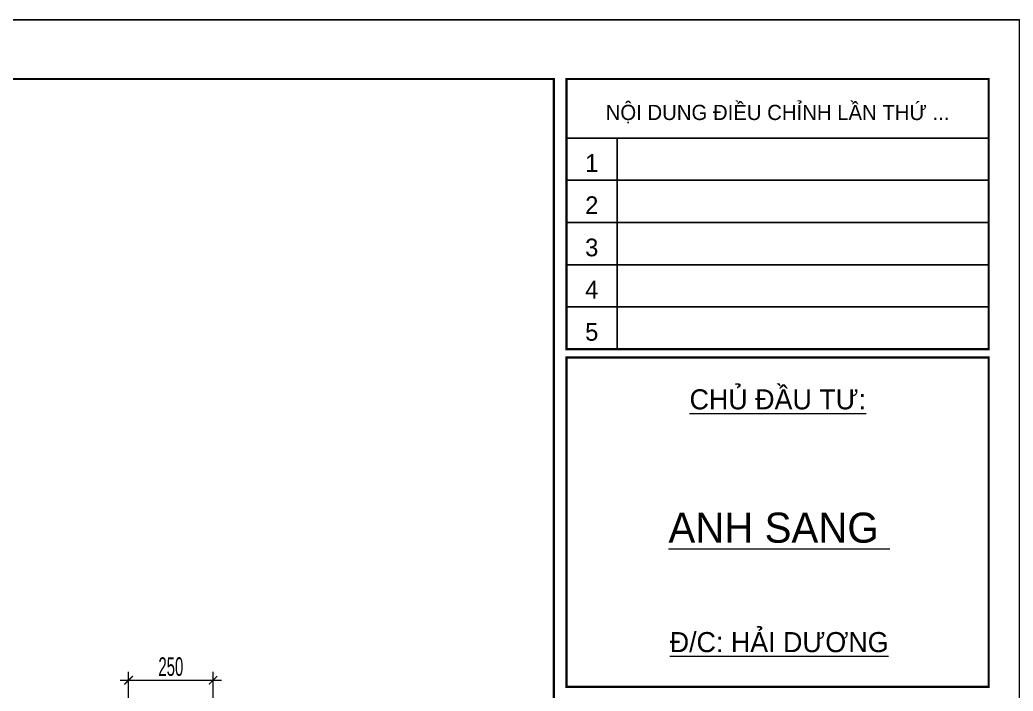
# Model space of a CAD drawing. Header units: millimetres. Extents: x 1336014 to 2939047, y -333549 to -60566.
# Drawn here: x 1474136 to 1477077, y -214103 to -212116 of the extents above; entities that cross this region are included whole.
import ezdxf
from ezdxf.enums import TextEntityAlignment as Align

# ---------------------------------------------------------------- set-up
doc = ezdxf.new("R2010")
doc.units = ezdxf.units.MM
doc.header["$MEASUREMENT"] = 0
for name, color, linetype, lineweight in [('05.Text', 253, 'Continuous', 18), ('08.Dim', 156, 'Continuous', 15), ('11.Khung bo', 32, 'Continuous', 50), ('12.Khung', 36, 'Continuous', 25)]:
    doc.layers.add(name, color=color, linetype=linetype, lineweight=lineweight)
doc.layers.add('Tpl_Bound', color=1, linetype='Continuous', plot=False)
doc.styles.add('AVANT', font='')
doc.styles.add('TT5_Text Dim', font='hoatbif.shx', dxfattribs={"width": 0.6})
doc.styles.add('VnAvantH', font='')
doc.styles.get('AVANT').set_extended_font_data('.VnAvant')
doc.styles.get('VnAvantH').set_extended_font_data('.VnAvantH')
doc.dimstyles.new('TT5_Dim 1-25', dxfattribs={"dimscale": 25, "dimtxt": 2.2, "dimasz": 1, "dimexe": 1, "dimexo": 0, "dimgap": 0.5, "dimtad": 1, "dimdec": 0, "dimzin": 0, "dimdsep": 46, "dimtxsty": 'TT5_Text Dim', "dimblk": 'ARCHTICK', "dimcen": 0, "dimdle": 1, "dimclrd": 256, "dimclre": 256, "dimclrt": 1, "dimadec": 0, "dimazin": 0, "dimtfac": 0.015, "dimtdec": 0, "dimtix": 1, "dimtmove": 2, "dimatfit": 3, "dimldrblk": 'DOT', "dimfxl": 1, "dimtolj": 1, "dimtzin": 0, "dimlwd": -1, "dimlwe": -1, "dimarcsym": 1})

# ---------------------------------------------------------------- blocks, each defined once
blk = doc.blocks.new('100')
at = {"layer": '11.Khung bo', "const_width": 26.7}
for points in [[(1860913, -945240), (1860913, -916940), (1896063, -916940), (1896063, -945240)], [(1860913, -945240), (1860913, -916940), (1896063, -916940), (1896063, -945240)], [(1860913, -945240), (1860913, -916940), (1896063, -916940), (1896063, -945240)], [(1896213, -920140), (1896213, -916940), (1901213, -916940), (1901213, -920140)], [(1896213, -920140), (1896213, -916940), (1901213, -916940), (1901213, -920140)], [(1896213, -920140), (1896213, -916940), (1901213, -916940), (1901213, -920140)], [(1896213, -924140), (1901213, -924140), (1901213, -920240), (1896213, -920240)], [(1896213, -924140), (1901213, -924140), (1901213, -920240), (1896213, -920240)], [(1896213, -924140), (1901213, -924140), (1901213, -920240), (1896213, -920240)]]:
    blk.add_lwpolyline(points, close=True, dxfattribs=at)
at = {"layer": '12.Khung'}
for p, q in [((1896213, -917640), (1901213, -917640)), ((1896213, -917640), (1901213, -917640)), ((1896213, -917640), (1901213, -917640)), ((1896813, -920140), (1896813, -917640)), ((1896813, -920140), (1896813, -917640)), ((1896813, -920140), (1896813, -917640)), ((1896213, -918140), (1901213, -918140)), ((1896213, -918140), (1901213, -918140)), ((1896213, -918140), (1901213, -918140)), ((1896213, -918640), (1901213, -918640)), ((1896213, -918640), (1901213, -918640)), ((1896213, -918640), (1901213, -918640)), ((1896213, -919140), (1901213, -919140)), ((1896213, -919140), (1901213, -919140)), ((1896213, -919140), (1901213, -919140)), ((1896213, -919640), (1901213, -919640)), ((1896213, -919640), (1901213, -919640)), ((1896213, -919640), (1901213, -919640))]:
    blk.add_line(p, q, dxfattribs=at)
blk.add_lwpolyline([(1901579, -945940), (1901579, -916240), (1859580, -916240), (1859580, -945940)], close=True, dxfattribs=at)
blk.add_lwpolyline([(1901579, -945940), (1901579, -916240), (1859580, -916240), (1859580, -945940)], close=True, dxfattribs=at)
blk.add_lwpolyline([(1901579, -945940), (1901579, -916240), (1859580, -916240), (1859580, -945940)], close=True, dxfattribs=at)
at = {"layer": '05.Text', "style": 'VnAvantH'}
blk.add_text('Néi dung ®iÒu chØnh lÇn thø ...', height=180, dxfattribs=at).set_placement((1898713, -917329), align=Align.MIDDLE)
at = {"layer": '05.Text'}
for s, height, style, p in [('1', 210, 'AVANT', (1896513, -918040)), ('2', 210, 'AVANT', (1896513, -918540)), ('3', 210, 'AVANT', (1896513, -919040)), ('4', 210, 'AVANT', (1896513, -919540)), ('5', 210, 'AVANT', (1896513, -920040)), ('%%uChñ ®Çu t\xad:', 237.6, 'VnAvantH', (1898716, -920853)), ('%%Uanh sang ', 356.4, 'VnAvantH', (1898732, -922432)), ('%%U®/c: h¶i d\xad¬ng', 237.6, 'VnAvantH', (1898732, -923728))]:
    blk.add_text(s, height=height, dxfattribs=dict(at, style=style)).set_placement(p, align=Align.CENTER)
blk = doc.blocks.new('_ARCHTICK')
at = {"const_width": 0.15}
blk.add_lwpolyline([(-0.5, -0.5), (0.5, 0.5)], dxfattribs=at)
blk = doc.blocks.new('*D2182')
at = {"layer": '08.Dim', "ltscale": 200, "transparency": 16777216}
for p, q in [((1474458.1, -214235.8), (1474458.1, -214045.7)), ((1474708.1, -214235.8), (1474708.1, -214045.7)), ((1474433.1, -214070.7), (1474733.1, -214070.7))]:
    blk.add_line(p, q, dxfattribs=at)
at = {"layer": 'Defpoints', "color": 0, "ltscale": 200, "transparency": 16777216}
for p in [(1474708.1, -214070.7), (1474458.1, -214235.8), (1474708.1, -214235.8)]:
    blk.add_point(p, dxfattribs=at)
at = {"layer": '08.Dim', "ltscale": 200, "transparency": 16777216, "xscale": 25, "yscale": 25, "zscale": 25, "rotation": 180}
blk.add_blockref('_ARCHTICK', (1474458.1, -214070.7), dxfattribs=at)
at = {"layer": '08.Dim', "ltscale": 200, "transparency": 16777216, "xscale": 25, "yscale": 25, "zscale": 25}
blk.add_blockref('_ARCHTICK', (1474708.1, -214070.7), dxfattribs=at)
at = {"layer": '08.Dim', "color": 1, "ltscale": 200, "transparency": 16777216, "insert": (1474583.1, -214030.7), "char_height": 55, "attachment_point": 5, "style": 'TT5_Text Dim'}
blk.add_mtext('\\A1;250', dxfattribs=at)
blk = doc.blocks.new('_DOT')
blk.add_line((-0.5, 0), (-1, 0))
at = {"const_width": 0.5}
blk.add_lwpolyline([(-0.25, 0, 1), (0.25, 0, 1)], format="xyb", close=True, dxfattribs=at)

msp = doc.modelspace()

# ---------------------------------------------------------------- linework, layer by layer
at = {"layer": 'Tpl_Bound', "color": 1}
msp.add_lwpolyline([(1466595.8, -219540.4), (1466595.8, -212115.5), (1477095.7, -212115.5), (1477095.7, -219540.4)], close=True, dxfattribs=at)

# ---------------------------------------------------------------- block references
at = {"layer": '05.Text', "xscale": 0.25, "yscale": 0.25, "zscale": 0.25}
msp.add_blockref('100', (1001700.9, 16944.5), dxfattribs=at)

# ---------------------------------------------------------------- dimensions: what is measured, and where the dimension line sits
at = {"layer": '08.Dim', "ltscale": 200}
dim = msp.add_linear_dim(base=(1474708.1, -214070.7), p1=(1474458.1, -214235.8), p2=(1474708.1, -214235.8), dimstyle='TT5_Dim 1-25', dxfattribs=at)
dim.commit()
dim.dimension.update_dxf_attribs({"geometry": '*D2182', "text_midpoint": (1474583.1, -214030.7)})

doc.saveas('drawing.dxf')
